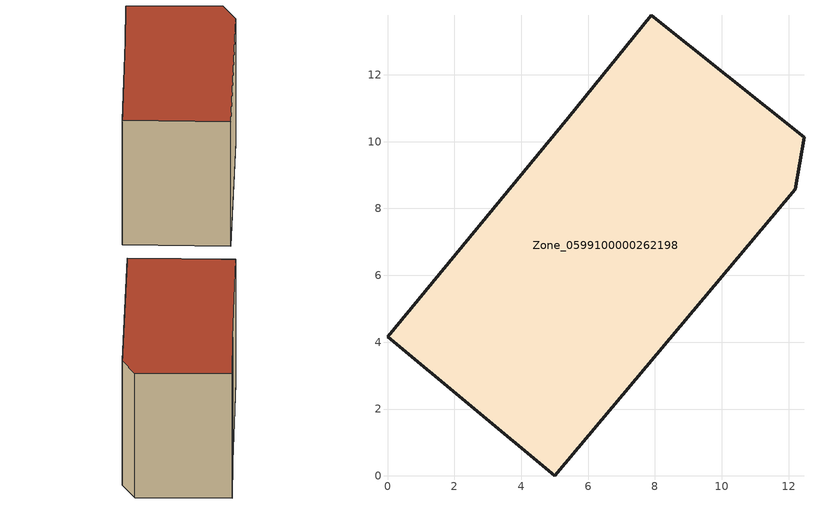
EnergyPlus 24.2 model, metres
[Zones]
Zone_0599100000262198
 floor ground (C_G): 12.2,8.58 5.01,0 0,4.16 5.4,10.71 7.89,13.79 12.46,10.13 z0
 wall outside (C_F): 12.46,10.13 7.89,13.79 5.4,10.71 0,4.16 5.01,0 12.2,8.58 12.46,10.13 z0:8.97
 roof outside (C_R): 5.01,0 12.2,8.58 12.46,10.13 7.89,13.79 5.4,10.71 0,4.16 z8.97
[BUILDING]
Pand.0599100000262198: North Axis=0; Terrain=City; Loads Convergence Tolerance Value=0.04; Temperature Convergence Tolerance Value=0.4; Solar Distribution=FullExterior; Maximum Number of Warmup Days=25; Minimum Number of Warmup Days=1
[Site:Location]
Rotterdam.The.Hague.AP_ZH_NLD Design_Conditions: Latitude=51.96; Longitude=4.45; Time Zone=1; Elevation=-4.5
[SITE:GROUNDTEMPERATURE:BUILDINGSURFACE]
18, 18, 18, 18, 18, 18, 18, 18, 18, 18, 18, 18
[MATERIAL] Thermal Absorptance=0.9; Solar Absorptance=0.7; Visible Absorptance=0.7
Name | Roughness | Thickness | Conductivity | Density | Specific Heat
G.TI.1946-1964 | MediumSmooth | 0.15 | 1 | 540 | 1210
F.TI.1946-1964 | Rough | 0.3 | 0.857143 | 1920 | 840
R.TI.1946-1964 | MediumRough | 0.2 | 0.277778 | 1500 | 1000
[CONSTRUCTION]
C_G: G.TI.1946-1964
C_F: F.TI.1946-1964
C_R: R.TI.1946-1964
[ZONE]
Zone_0599100000262198: Type=1; Multiplier=1; Ceiling Height=Autocalculate; Volume=Autocalculate; Floor Area=autocalculate; Part of Total Floor Area=Yes
[ZONEINFILTRATION:DESIGNFLOWRATE]
Infil_Zone_0599100000262198: Zone or ZoneList or Space or SpaceList=Zone_0599100000262198; Schedule=AlwaysOn; Design Flow Rate Calculation Method=Flow/Area; Flow Rate per Floor Area=0.003; Constant Term Coefficient=1; Temperature Term Coefficient=0; Velocity Term Coefficient=0; Velocity Squared Term Coefficient=0
[HVACTEMPLATE:ZONE:IDEALLOADSAIRSYSTEM]
Zone_0599100000262198: Maximum Heating Supply Air Temperature=50; Minimum Cooling Supply Air Temperature=13; Maximum Heating Supply Air Humidity Ratio=0.0156; Minimum Cooling Supply Air Humidity Ratio=0.0077; Heating Limit=NoLimit; Cooling Limit=NoLimit; Dehumidification Control Type=ConstantSensibleHeatRatio; Cooling Sensible Heat Ratio=0.7; Dehumidification Setpoint=60; Humidification Control Type=None; Humidification Setpoint=30; Outdoor Air Method=None; Outdoor Air Flow Rate per Person=0.00944; Outdoor Air Flow Rate per Zone Floor Area=0; Outdoor Air Flow Rate per Zone=0; Demand Controlled Ventilation Type=None; Outdoor Air Economizer Type=NoEconomizer; Heat Recovery Type=None; Sensible Heat Recovery Effectiveness=0.7; Latent Heat Recovery Effectiveness=0.65
[ZONECONTROL:THERMOSTAT]
ThermostatControl_Zone_0599100000262198: Zone or ZoneList=Zone_0599100000262198; Control Type Schedule=DualSetpointControlType; Control 1=Thermostat_Zone_0599100000262198; Temperature Difference Between Cutout And Setpoint=0
[THERMOSTATSETPOINT:DUALSETPOINT]
Thermostat_Zone_0599100000262198: Heating Setpoint Temperature Schedule=HeatingSetpoint_Zone_0599100000262198; Cooling Setpoint Temperature Schedule=CoolingSetpoint_Zone_0599100000262198
[SCHEDULE:COMPACT]
HeatingSetpoint_Zone_0599100000262198: Through: 12/31, For: AllDays, Until: 24:00, 21
CoolingSetpoint_Zone_0599100000262198: Through: 12/31, For: AllDays, Until: 24:00, 24
DualSetpointControlType: Through: 12/31, For: AllDays, Until: 24:00, 4
AlwaysOn: Through: 12/31, For: AllDays, Until: 24:00, 1
